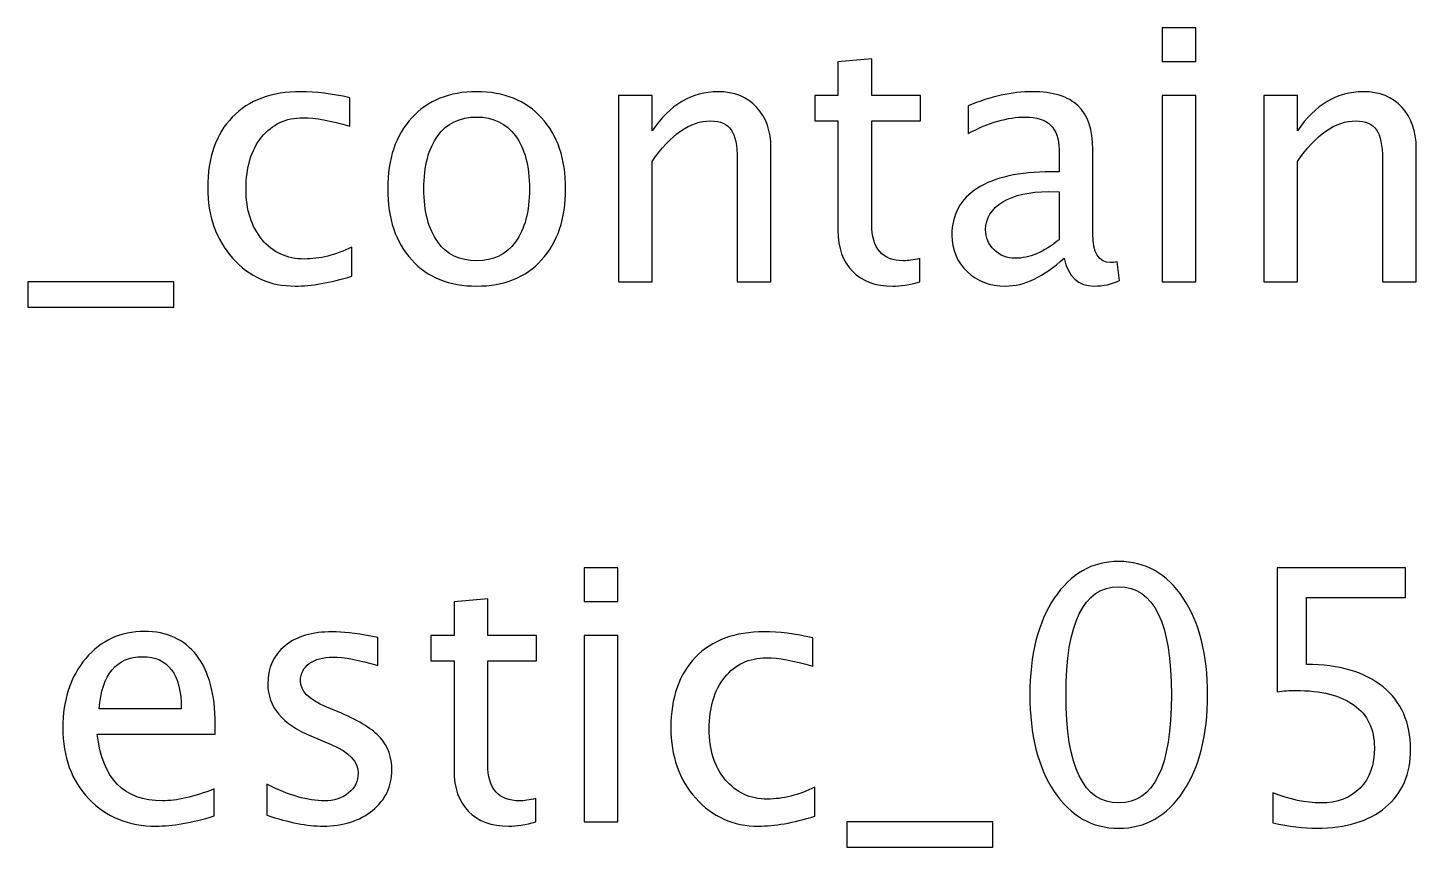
# Model space of a CAD drawing. Header units: centimetres. Extents: x -17.6 to 12.1, y -17.5 to 14.1.
# Drawn here: x 1.2 to 6.22, y 11.13 to 14.09 of the extents above; entities that cross this region are included whole.
import ezdxf

# ---------------------------------------------------------------- set-up
doc = ezdxf.new("R2010")
doc.units = ezdxf.units.CM
doc.header["$MEASUREMENT"] = 0
doc.layers.add('Layer 1', color=7, linetype='Continuous')

msp = doc.modelspace()

# ---------------------------------------------------------------- linework, layer by layer
at = {"layer": 'Layer 1'}
for points, knots in [([(5.30004, 13.96673), (5.30004, 13.96673), (5.30004, 14.08865), (5.30004, 14.08865), (5.30004, 14.08865), (5.30004, 14.08865), (5.42196, 14.08865), (5.42196, 14.08865), (5.42196, 14.08865), (5.42196, 14.08865), (5.42196, 13.96673), (5.42196, 13.96673), (5.42196, 13.96673), (5.42196, 13.96673), (5.30004, 13.96673), (5.30004, 13.96673)], [0, 0, 0, 0, 0.2, 0.2, 0.2, 0.2, 0.4, 0.4, 0.4, 0.4, 0.6, 0.6, 0.6, 0.6, 1, 1, 1, 1]), ([(4.4248, 13.17065), (4.38712, 13.16028), (4.35432, 13.1552), (4.32659, 13.1552), (4.32659, 13.1552), (4.26436, 13.1552), (4.21589, 13.17298), (4.18117, 13.20854), (4.18117, 13.20854), (4.14625, 13.2441), (4.12889, 13.29342), (4.12889, 13.35671), (4.12889, 13.35671), (4.12889, 13.35671), (4.12889, 13.7521), (4.12889, 13.7521), (4.12889, 13.7521), (4.12889, 13.7521), (4.04465, 13.7521), (4.04465, 13.7521), (4.04465, 13.7521), (4.04465, 13.7521), (4.04465, 13.84354), (4.04465, 13.84354), (4.04465, 13.84354), (4.04465, 13.84354), (4.12889, 13.84354), (4.12889, 13.84354), (4.12889, 13.84354), (4.12889, 13.84354), (4.12889, 13.96525), (4.12889, 13.96525), (4.12889, 13.96525), (4.12889, 13.96525), (4.25081, 13.97689), (4.25081, 13.97689), (4.25081, 13.97689), (4.25081, 13.97689), (4.25081, 13.84354), (4.25081, 13.84354), (4.25081, 13.84354), (4.25081, 13.84354), (4.42734, 13.84354), (4.42734, 13.84354), (4.42734, 13.84354), (4.42734, 13.84354), (4.42734, 13.7521), (4.42734, 13.7521), (4.42734, 13.7521), (4.42734, 13.7521), (4.25081, 13.7521), (4.25081, 13.7521), (4.25081, 13.7521), (4.25081, 13.7521), (4.25081, 13.37872), (4.25081, 13.37872), (4.25081, 13.37872), (4.25081, 13.29067), (4.28912, 13.24664), (4.36553, 13.24664), (4.36553, 13.24664), (4.38183, 13.24664), (4.40152, 13.24939), (4.4248, 13.25468), (4.4248, 13.25468), (4.4248, 13.25468), (4.4248, 13.17065), (4.4248, 13.17065)], [0, 0, 0, 0, 0.0555556, 0.0555556, 0.0555556, 0.0555556, 0.1111111, 0.1111111, 0.1111111, 0.1111111, 0.1666667, 0.1666667, 0.1666667, 0.1666667, 0.2222222, 0.2222222, 0.2222222, 0.2222222, 0.2777778, 0.2777778, 0.2777778, 0.2777778, 0.3333333, 0.3333333, 0.3333333, 0.3333333, 0.3888889, 0.3888889, 0.3888889, 0.3888889, 0.4444444, 0.4444444, 0.4444444, 0.4444444, 0.5, 0.5, 0.5, 0.5, 0.5555556, 0.5555556, 0.5555556, 0.5555556, 0.6111111, 0.6111111, 0.6111111, 0.6111111, 0.6666667, 0.6666667, 0.6666667, 0.6666667, 0.7222222, 0.7222222, 0.7222222, 0.7222222, 0.7777778, 0.7777778, 0.7777778, 0.7777778, 0.8333333, 0.8333333, 0.8333333, 0.8333333, 0.8888889, 0.8888889, 0.8888889, 0.8888889, 1, 1, 1, 1]), ([(2.37227, 13.19076), (2.29332, 13.16705), (2.22516, 13.1552), (2.1678, 13.1552), (2.1678, 13.1552), (2.07678, 13.1552), (2.00143, 13.18886), (1.94153, 13.25595), (1.94153, 13.25595), (1.88163, 13.32326), (1.85157, 13.40814), (1.85157, 13.51038), (1.85157, 13.51038), (1.85157, 13.6196), (1.8812, 13.7049), (1.94047, 13.76586), (1.94047, 13.76586), (1.99974, 13.82703), (2.0825, 13.85751), (2.18876, 13.85751), (2.18876, 13.85751), (2.24104, 13.85751), (2.29988, 13.85031), (2.36465, 13.83592), (2.36465, 13.83592), (2.36465, 13.83592), (2.36465, 13.73305), (2.36465, 13.73305), (2.36465, 13.73305), (2.29586, 13.75337), (2.23977, 13.76353), (2.19659, 13.76353), (2.19659, 13.76353), (2.13393, 13.76353), (2.08377, 13.74004), (2.0463, 13.69326), (2.0463, 13.69326), (2.00884, 13.64648), (1.99, 13.58404), (1.99, 13.50614), (1.99, 13.50614), (1.99, 13.43058), (2.00947, 13.36962), (2.04821, 13.32284), (2.04821, 13.32284), (2.08694, 13.27627), (2.13753, 13.25299), (2.2004, 13.25299), (2.2004, 13.25299), (2.25607, 13.25299), (2.31322, 13.26738), (2.37227, 13.29617), (2.37227, 13.29617), (2.37227, 13.29617), (2.37227, 13.19076), (2.37227, 13.19076)], [0, 0, 0, 0, 0.0666667, 0.0666667, 0.0666667, 0.0666667, 0.1333333, 0.1333333, 0.1333333, 0.1333333, 0.2, 0.2, 0.2, 0.2, 0.2666667, 0.2666667, 0.2666667, 0.2666667, 0.3333333, 0.3333333, 0.3333333, 0.3333333, 0.4, 0.4, 0.4, 0.4, 0.4666667, 0.4666667, 0.4666667, 0.4666667, 0.5333333, 0.5333333, 0.5333333, 0.5333333, 0.6, 0.6, 0.6, 0.6, 0.6666667, 0.6666667, 0.6666667, 0.6666667, 0.7333333, 0.7333333, 0.7333333, 0.7333333, 0.8, 0.8, 0.8, 0.8, 0.8666667, 0.8666667, 0.8666667, 0.8666667, 1, 1, 1, 1]), ([(2.82333, 13.1552), (2.72448, 13.1552), (2.64617, 13.18674), (2.58859, 13.24982), (2.58859, 13.24982), (2.53081, 13.31289), (2.50202, 13.39862), (2.50202, 13.50678), (2.50202, 13.50678), (2.50202, 13.61473), (2.53081, 13.70024), (2.58859, 13.76311), (2.58859, 13.76311), (2.64617, 13.82597), (2.72448, 13.85751), (2.82333, 13.85751), (2.82333, 13.85751), (2.92218, 13.85751), (3.0005, 13.82597), (3.05807, 13.76311), (3.05807, 13.76311), (3.11585, 13.70024), (3.14464, 13.61473), (3.14464, 13.50678), (3.14464, 13.50678), (3.14464, 13.39862), (3.11585, 13.31289), (3.05807, 13.24982), (3.05807, 13.24982), (3.0005, 13.18674), (2.92218, 13.1552), (2.82333, 13.1552)], [0, 0, 0, 0, 0.1111111, 0.1111111, 0.1111111, 0.1111111, 0.2222222, 0.2222222, 0.2222222, 0.2222222, 0.3333333, 0.3333333, 0.3333333, 0.3333333, 0.4444444, 0.4444444, 0.4444444, 0.4444444, 0.5555556, 0.5555556, 0.5555556, 0.5555556, 0.6666667, 0.6666667, 0.6666667, 0.6666667, 0.7777778, 0.7777778, 0.7777778, 0.7777778, 1, 1, 1, 1]), ([(3.33556, 13.17044), (3.33556, 13.17044), (3.33556, 13.84354), (3.33556, 13.84354), (3.33556, 13.84354), (3.33556, 13.84354), (3.45748, 13.84354), (3.45748, 13.84354), (3.45748, 13.84354), (3.45748, 13.84354), (3.45748, 13.71633), (3.45748, 13.71633), (3.45748, 13.71633), (3.52204, 13.81052), (3.6012, 13.85751), (3.69476, 13.85751), (3.69476, 13.85751), (3.7536, 13.85751), (3.80038, 13.8391), (3.83488, 13.80205), (3.83488, 13.80205), (3.86938, 13.76522), (3.88674, 13.71548), (3.88674, 13.65325), (3.88674, 13.65325), (3.88674, 13.65325), (3.88674, 13.17044), (3.88674, 13.17044), (3.88674, 13.17044), (3.88674, 13.17044), (3.76482, 13.17044), (3.76482, 13.17044), (3.76482, 13.17044), (3.76482, 13.17044), (3.76482, 13.61346), (3.76482, 13.61346), (3.76482, 13.61346), (3.76482, 13.66341), (3.75741, 13.69897), (3.74281, 13.72014), (3.74281, 13.72014), (3.72799, 13.74152), (3.70365, 13.7521), (3.66957, 13.7521), (3.66957, 13.7521), (3.59464, 13.7521), (3.52394, 13.70321), (3.45748, 13.60542), (3.45748, 13.60542), (3.45748, 13.60542), (3.45748, 13.17044), (3.45748, 13.17044), (3.45748, 13.17044), (3.45748, 13.17044), (3.33556, 13.17044), (3.33556, 13.17044)], [0, 0, 0, 0, 0.0666667, 0.0666667, 0.0666667, 0.0666667, 0.1333333, 0.1333333, 0.1333333, 0.1333333, 0.2, 0.2, 0.2, 0.2, 0.2666667, 0.2666667, 0.2666667, 0.2666667, 0.3333333, 0.3333333, 0.3333333, 0.3333333, 0.4, 0.4, 0.4, 0.4, 0.4666667, 0.4666667, 0.4666667, 0.4666667, 0.5333333, 0.5333333, 0.5333333, 0.5333333, 0.6, 0.6, 0.6, 0.6, 0.6666667, 0.6666667, 0.6666667, 0.6666667, 0.7333333, 0.7333333, 0.7333333, 0.7333333, 0.8, 0.8, 0.8, 0.8, 0.8666667, 0.8666667, 0.8666667, 0.8666667, 1, 1, 1, 1]), ([(4.94571, 13.25617), (4.87248, 13.18886), (4.80199, 13.1552), (4.73426, 13.1552), (4.73426, 13.1552), (4.67859, 13.1552), (4.63223, 13.17256), (4.59562, 13.20748), (4.59562, 13.20748), (4.55879, 13.24241), (4.54037, 13.28643), (4.54037, 13.33956), (4.54037, 13.33956), (4.54037, 13.41301), (4.57127, 13.46953), (4.63308, 13.5089), (4.63308, 13.5089), (4.69489, 13.54827), (4.78358, 13.56795), (4.89915, 13.56795), (4.89915, 13.56795), (4.89915, 13.56795), (4.92772, 13.56795), (4.92772, 13.56795), (4.92772, 13.56795), (4.92772, 13.56795), (4.92772, 13.64902), (4.92772, 13.64902), (4.92772, 13.64902), (4.92772, 13.72712), (4.88708, 13.76607), (4.80559, 13.76607), (4.80559, 13.76607), (4.74251, 13.76607), (4.67351, 13.74617), (4.59879, 13.70638), (4.59879, 13.70638), (4.59879, 13.70638), (4.59879, 13.80671), (4.59879, 13.80671), (4.59879, 13.80671), (4.68092, 13.84058), (4.75839, 13.85751), (4.83099, 13.85751), (4.83099, 13.85751), (4.90571, 13.85751), (4.96095, 13.84058), (4.9963, 13.8065), (4.9963, 13.8065), (5.03186, 13.77242), (5.04964, 13.71993), (5.04964, 13.64902), (5.04964, 13.64902), (5.04964, 13.64902), (5.04964, 13.34485), (5.04964, 13.34485), (5.04964, 13.34485), (5.04964, 13.27522), (5.07102, 13.24029), (5.11399, 13.24029), (5.11399, 13.24029), (5.11928, 13.24029), (5.12711, 13.24114), (5.13748, 13.24283), (5.13748, 13.24283), (5.13748, 13.24283), (5.14616, 13.1751), (5.14616, 13.1751), (5.14616, 13.1751), (5.11843, 13.16176), (5.08795, 13.1552), (5.05451, 13.1552), (5.05451, 13.1552), (4.99757, 13.1552), (4.96138, 13.18886), (4.94571, 13.25617)], [0, 0, 0, 0, 0.05, 0.05, 0.05, 0.05, 0.1, 0.1, 0.1, 0.1, 0.15, 0.15, 0.15, 0.15, 0.2, 0.2, 0.2, 0.2, 0.25, 0.25, 0.25, 0.25, 0.3, 0.3, 0.3, 0.3, 0.35, 0.35, 0.35, 0.35, 0.4, 0.4, 0.4, 0.4, 0.45, 0.45, 0.45, 0.45, 0.5, 0.5, 0.5, 0.5, 0.55, 0.55, 0.55, 0.55, 0.6, 0.6, 0.6, 0.6, 0.65, 0.65, 0.65, 0.65, 0.7, 0.7, 0.7, 0.7, 0.75, 0.75, 0.75, 0.75, 0.8, 0.8, 0.8, 0.8, 0.85, 0.85, 0.85, 0.85, 0.9, 0.9, 0.9, 0.9, 1, 1, 1, 1]), ([(5.66707, 13.17044), (5.66707, 13.17044), (5.66707, 13.84354), (5.66707, 13.84354), (5.66707, 13.84354), (5.66707, 13.84354), (5.78899, 13.84354), (5.78899, 13.84354), (5.78899, 13.84354), (5.78899, 13.84354), (5.78899, 13.71633), (5.78899, 13.71633), (5.78899, 13.71633), (5.85355, 13.81052), (5.93271, 13.85751), (6.02627, 13.85751), (6.02627, 13.85751), (6.08511, 13.85751), (6.13189, 13.8391), (6.16639, 13.80205), (6.16639, 13.80205), (6.20089, 13.76522), (6.21825, 13.71548), (6.21825, 13.65325), (6.21825, 13.65325), (6.21825, 13.65325), (6.21825, 13.17044), (6.21825, 13.17044), (6.21825, 13.17044), (6.21825, 13.17044), (6.09633, 13.17044), (6.09633, 13.17044), (6.09633, 13.17044), (6.09633, 13.17044), (6.09633, 13.61346), (6.09633, 13.61346), (6.09633, 13.61346), (6.09633, 13.66341), (6.08892, 13.69897), (6.07432, 13.72014), (6.07432, 13.72014), (6.0595, 13.74152), (6.03516, 13.7521), (6.00108, 13.7521), (6.00108, 13.7521), (5.92615, 13.7521), (5.85545, 13.70321), (5.78899, 13.60542), (5.78899, 13.60542), (5.78899, 13.60542), (5.78899, 13.17044), (5.78899, 13.17044), (5.78899, 13.17044), (5.78899, 13.17044), (5.66707, 13.17044), (5.66707, 13.17044)], [0, 0, 0, 0, 0.0666667, 0.0666667, 0.0666667, 0.0666667, 0.1333333, 0.1333333, 0.1333333, 0.1333333, 0.2, 0.2, 0.2, 0.2, 0.2666667, 0.2666667, 0.2666667, 0.2666667, 0.3333333, 0.3333333, 0.3333333, 0.3333333, 0.4, 0.4, 0.4, 0.4, 0.4666667, 0.4666667, 0.4666667, 0.4666667, 0.5333333, 0.5333333, 0.5333333, 0.5333333, 0.6, 0.6, 0.6, 0.6, 0.6666667, 0.6666667, 0.6666667, 0.6666667, 0.7333333, 0.7333333, 0.7333333, 0.7333333, 0.8, 0.8, 0.8, 0.8, 0.8666667, 0.8666667, 0.8666667, 0.8666667, 1, 1, 1, 1]), ([(5.30004, 13.17044), (5.30004, 13.17044), (5.30004, 13.84354), (5.30004, 13.84354), (5.30004, 13.84354), (5.30004, 13.84354), (5.42196, 13.84354), (5.42196, 13.84354), (5.42196, 13.84354), (5.42196, 13.84354), (5.42196, 13.17044), (5.42196, 13.17044), (5.42196, 13.17044), (5.42196, 13.17044), (5.30004, 13.17044), (5.30004, 13.17044)], [0, 0, 0, 0, 0.2, 0.2, 0.2, 0.2, 0.4, 0.4, 0.4, 0.4, 0.6, 0.6, 0.6, 0.6, 1, 1, 1, 1]), ([(2.82312, 13.24664), (2.88344, 13.24664), (2.93043, 13.26929), (2.96388, 13.3148), (2.96388, 13.3148), (2.99711, 13.36009), (3.01383, 13.42423), (3.01383, 13.50678), (3.01383, 13.50678), (3.01383, 13.58912), (2.99711, 13.65304), (2.96388, 13.69834), (2.96388, 13.69834), (2.93043, 13.74342), (2.88344, 13.76607), (2.82312, 13.76607), (2.82312, 13.76607), (2.76258, 13.76607), (2.71559, 13.74342), (2.68257, 13.69834), (2.68257, 13.69834), (2.64934, 13.65304), (2.63283, 13.58912), (2.63283, 13.50678), (2.63283, 13.50678), (2.63283, 13.42423), (2.64934, 13.36009), (2.68257, 13.3148), (2.68257, 13.3148), (2.71559, 13.26929), (2.76258, 13.24664), (2.82312, 13.24664)], [0, 0, 0, 0, 0.1111111, 0.1111111, 0.1111111, 0.1111111, 0.2222222, 0.2222222, 0.2222222, 0.2222222, 0.3333333, 0.3333333, 0.3333333, 0.3333333, 0.4444444, 0.4444444, 0.4444444, 0.4444444, 0.5555556, 0.5555556, 0.5555556, 0.5555556, 0.6666667, 0.6666667, 0.6666667, 0.6666667, 0.7777778, 0.7777778, 0.7777778, 0.7777778, 1, 1, 1, 1]), ([(4.92772, 13.32263), (4.92772, 13.32263), (4.92772, 13.49556), (4.92772, 13.49556), (4.92772, 13.49556), (4.92772, 13.49556), (4.88856, 13.49683), (4.88856, 13.49683), (4.88856, 13.49683), (4.82083, 13.49683), (4.76622, 13.48434), (4.72452, 13.45937), (4.72452, 13.45937), (4.68303, 13.43418), (4.66229, 13.40095), (4.66229, 13.35946), (4.66229, 13.35946), (4.66229, 13.33046), (4.67266, 13.30591), (4.69319, 13.2858), (4.69319, 13.2858), (4.71394, 13.26569), (4.73913, 13.25553), (4.76897, 13.25553), (4.76897, 13.25553), (4.81977, 13.25553), (4.87269, 13.27797), (4.92772, 13.32263)], [0, 0, 0, 0, 0.125, 0.125, 0.125, 0.125, 0.25, 0.25, 0.25, 0.25, 0.375, 0.375, 0.375, 0.375, 0.5, 0.5, 0.5, 0.5, 0.625, 0.625, 0.625, 0.625, 0.75, 0.75, 0.75, 0.75, 1, 1, 1, 1]), ([(1.20133, 13.079), (1.20133, 13.079), (1.20133, 13.17044), (1.20133, 13.17044), (1.20133, 13.17044), (1.20133, 13.17044), (1.72965, 13.17044), (1.72965, 13.17044), (1.72965, 13.17044), (1.72965, 13.17044), (1.72965, 13.079), (1.72965, 13.079), (1.72965, 13.079), (1.72965, 13.079), (1.20133, 13.079), (1.20133, 13.079)], [0, 0, 0, 0, 0.2, 0.2, 0.2, 0.2, 0.4, 0.4, 0.4, 0.4, 0.6, 0.6, 0.6, 0.6, 1, 1, 1, 1]), ([(5.1433, 11.19601), (5.04699, 11.19601), (4.96931, 11.24025), (4.91047, 11.32851), (4.91047, 11.32851), (4.85141, 11.41678), (4.82199, 11.5332), (4.82199, 11.67798), (4.82199, 11.67798), (4.82199, 11.82276), (4.85141, 11.93917), (4.91047, 12.02744), (4.91047, 12.02744), (4.96931, 12.1157), (5.04699, 12.15994), (5.1433, 12.15994), (5.1433, 12.15994), (5.24003, 12.15994), (5.31771, 12.11591), (5.37656, 12.02786), (5.37656, 12.02786), (5.43519, 11.93981), (5.46461, 11.82318), (5.46461, 11.67798), (5.46461, 11.67798), (5.46461, 11.5332), (5.43519, 11.41678), (5.37656, 11.32851), (5.37656, 11.32851), (5.31771, 11.24025), (5.24003, 11.19601), (5.1433, 11.19601)], [0, 0, 0, 0, 0.1111111, 0.1111111, 0.1111111, 0.1111111, 0.2222222, 0.2222222, 0.2222222, 0.2222222, 0.3333333, 0.3333333, 0.3333333, 0.3333333, 0.4444444, 0.4444444, 0.4444444, 0.4444444, 0.5555556, 0.5555556, 0.5555556, 0.5555556, 0.6666667, 0.6666667, 0.6666667, 0.6666667, 0.7777778, 0.7777778, 0.7777778, 0.7777778, 1, 1, 1, 1]), ([(3.21142, 12.01516), (3.21142, 12.01516), (3.21142, 12.13708), (3.21142, 12.13708), (3.21142, 12.13708), (3.21142, 12.13708), (3.33334, 12.13708), (3.33334, 12.13708), (3.33334, 12.13708), (3.33334, 12.13708), (3.33334, 12.01516), (3.33334, 12.01516), (3.33334, 12.01516), (3.33334, 12.01516), (3.21142, 12.01516), (3.21142, 12.01516)], [0, 0, 0, 0, 0.2, 0.2, 0.2, 0.2, 0.4, 0.4, 0.4, 0.4, 0.6, 0.6, 0.6, 0.6, 1, 1, 1, 1]), ([(5.69998, 11.21506), (5.69998, 11.21506), (5.69998, 11.32428), (5.69998, 11.32428), (5.69998, 11.32428), (5.76073, 11.29973), (5.8183, 11.28745), (5.87334, 11.28745), (5.87334, 11.28745), (5.93345, 11.28745), (5.98086, 11.30523), (6.01536, 11.34079), (6.01536, 11.34079), (6.04987, 11.37635), (6.06701, 11.42525), (6.06701, 11.48748), (6.06701, 11.48748), (6.06701, 11.55436), (6.04267, 11.60559), (5.99399, 11.64093), (5.99399, 11.64093), (5.9453, 11.67628), (5.87482, 11.69385), (5.78274, 11.69385), (5.78274, 11.69385), (5.76136, 11.69385), (5.73872, 11.69237), (5.71522, 11.68941), (5.71522, 11.68941), (5.71522, 11.68941), (5.71522, 12.13708), (5.71522, 12.13708), (5.71522, 12.13708), (5.71522, 12.13708), (6.18004, 12.13708), (6.18004, 12.13708), (6.18004, 12.13708), (6.18004, 12.13708), (6.18004, 12.0304), (6.18004, 12.0304), (6.18004, 12.0304), (6.18004, 12.0304), (5.8219, 12.0304), (5.8219, 12.0304), (5.8219, 12.0304), (5.8219, 12.0304), (5.8219, 11.78783), (5.8219, 11.78783), (5.8219, 11.78783), (5.94001, 11.78783), (6.03209, 11.76074), (6.09834, 11.70655), (6.09834, 11.70655), (6.16459, 11.65258), (6.19782, 11.57765), (6.19782, 11.48176), (6.19782, 11.48176), (6.19782, 11.39244), (6.16776, 11.32259), (6.10765, 11.272), (6.10765, 11.272), (6.04754, 11.22141), (5.96456, 11.19601), (5.85873, 11.19601), (5.85873, 11.19601), (5.81153, 11.19601), (5.75861, 11.20236), (5.69998, 11.21506)], [0, 0, 0, 0, 0.0555556, 0.0555556, 0.0555556, 0.0555556, 0.1111111, 0.1111111, 0.1111111, 0.1111111, 0.1666667, 0.1666667, 0.1666667, 0.1666667, 0.2222222, 0.2222222, 0.2222222, 0.2222222, 0.2777778, 0.2777778, 0.2777778, 0.2777778, 0.3333333, 0.3333333, 0.3333333, 0.3333333, 0.3888889, 0.3888889, 0.3888889, 0.3888889, 0.4444444, 0.4444444, 0.4444444, 0.4444444, 0.5, 0.5, 0.5, 0.5, 0.5555556, 0.5555556, 0.5555556, 0.5555556, 0.6111111, 0.6111111, 0.6111111, 0.6111111, 0.6666667, 0.6666667, 0.6666667, 0.6666667, 0.7222222, 0.7222222, 0.7222222, 0.7222222, 0.7777778, 0.7777778, 0.7777778, 0.7777778, 0.8333333, 0.8333333, 0.8333333, 0.8333333, 0.8888889, 0.8888889, 0.8888889, 0.8888889, 1, 1, 1, 1]), ([(5.14309, 11.28745), (5.2703, 11.28745), (5.3338, 11.41763), (5.3338, 11.67798), (5.3338, 11.67798), (5.3338, 11.93833), (5.2703, 12.0685), (5.14309, 12.0685), (5.14309, 12.0685), (5.0163, 12.0685), (4.9528, 11.93833), (4.9528, 11.67798), (4.9528, 11.67798), (4.9528, 11.41763), (5.0163, 11.28745), (5.14309, 11.28745)], [0, 0, 0, 0, 0.2, 0.2, 0.2, 0.2, 0.4, 0.4, 0.4, 0.4, 0.6, 0.6, 0.6, 0.6, 1, 1, 1, 1]), ([(3.03743, 11.21908), (2.99975, 11.20871), (2.96695, 11.20363), (2.93922, 11.20363), (2.93922, 11.20363), (2.87699, 11.20363), (2.82852, 11.22141), (2.7938, 11.25697), (2.7938, 11.25697), (2.75888, 11.29253), (2.74152, 11.34185), (2.74152, 11.40514), (2.74152, 11.40514), (2.74152, 11.40514), (2.74152, 11.80053), (2.74152, 11.80053), (2.74152, 11.80053), (2.74152, 11.80053), (2.65728, 11.80053), (2.65728, 11.80053), (2.65728, 11.80053), (2.65728, 11.80053), (2.65728, 11.89197), (2.65728, 11.89197), (2.65728, 11.89197), (2.65728, 11.89197), (2.74152, 11.89197), (2.74152, 11.89197), (2.74152, 11.89197), (2.74152, 11.89197), (2.74152, 12.01368), (2.74152, 12.01368), (2.74152, 12.01368), (2.74152, 12.01368), (2.86344, 12.02532), (2.86344, 12.02532), (2.86344, 12.02532), (2.86344, 12.02532), (2.86344, 11.89197), (2.86344, 11.89197), (2.86344, 11.89197), (2.86344, 11.89197), (3.03997, 11.89197), (3.03997, 11.89197), (3.03997, 11.89197), (3.03997, 11.89197), (3.03997, 11.80053), (3.03997, 11.80053), (3.03997, 11.80053), (3.03997, 11.80053), (2.86344, 11.80053), (2.86344, 11.80053), (2.86344, 11.80053), (2.86344, 11.80053), (2.86344, 11.42715), (2.86344, 11.42715), (2.86344, 11.42715), (2.86344, 11.3391), (2.90175, 11.29507), (2.97816, 11.29507), (2.97816, 11.29507), (2.99446, 11.29507), (3.01415, 11.29782), (3.03743, 11.30311), (3.03743, 11.30311), (3.03743, 11.30311), (3.03743, 11.21908), (3.03743, 11.21908)], [0, 0, 0, 0, 0.0555556, 0.0555556, 0.0555556, 0.0555556, 0.1111111, 0.1111111, 0.1111111, 0.1111111, 0.1666667, 0.1666667, 0.1666667, 0.1666667, 0.2222222, 0.2222222, 0.2222222, 0.2222222, 0.2777778, 0.2777778, 0.2777778, 0.2777778, 0.3333333, 0.3333333, 0.3333333, 0.3333333, 0.3888889, 0.3888889, 0.3888889, 0.3888889, 0.4444444, 0.4444444, 0.4444444, 0.4444444, 0.5, 0.5, 0.5, 0.5, 0.5555556, 0.5555556, 0.5555556, 0.5555556, 0.6111111, 0.6111111, 0.6111111, 0.6111111, 0.6666667, 0.6666667, 0.6666667, 0.6666667, 0.7222222, 0.7222222, 0.7222222, 0.7222222, 0.7777778, 0.7777778, 0.7777778, 0.7777778, 0.8333333, 0.8333333, 0.8333333, 0.8333333, 0.8888889, 0.8888889, 0.8888889, 0.8888889, 1, 1, 1, 1]), ([(1.87538, 11.24046), (1.79347, 11.21591), (1.7234, 11.20363), (1.66498, 11.20363), (1.66498, 11.20363), (1.56529, 11.20363), (1.48422, 11.23665), (1.42178, 11.30248), (1.42178, 11.30248), (1.35934, 11.36831), (1.32801, 11.45361), (1.32801, 11.5586), (1.32801, 11.5586), (1.32801, 11.66041), (1.35553, 11.74402), (1.41077, 11.80942), (1.41077, 11.80942), (1.46602, 11.87461), (1.53671, 11.90721), (1.62286, 11.90721), (1.62286, 11.90721), (1.70435, 11.90721), (1.76743, 11.87821), (1.81188, 11.82022), (1.81188, 11.82022), (1.85633, 11.76222), (1.87856, 11.68009), (1.87856, 11.57362), (1.87856, 11.57362), (1.87856, 11.57362), (1.87792, 11.53637), (1.87792, 11.53637), (1.87792, 11.53637), (1.87792, 11.53637), (1.45247, 11.53637), (1.45247, 11.53637), (1.45247, 11.53637), (1.47025, 11.3755), (1.54878, 11.29507), (1.68784, 11.29507), (1.68784, 11.29507), (1.73886, 11.29507), (1.8013, 11.30946), (1.87538, 11.33825), (1.87538, 11.33825), (1.87538, 11.33825), (1.87538, 11.24046), (1.87538, 11.24046)], [0, 0, 0, 0, 0.0769231, 0.0769231, 0.0769231, 0.0769231, 0.1538462, 0.1538462, 0.1538462, 0.1538462, 0.2307692, 0.2307692, 0.2307692, 0.2307692, 0.3076923, 0.3076923, 0.3076923, 0.3076923, 0.3846154, 0.3846154, 0.3846154, 0.3846154, 0.4615385, 0.4615385, 0.4615385, 0.4615385, 0.5384615, 0.5384615, 0.5384615, 0.5384615, 0.6153846, 0.6153846, 0.6153846, 0.6153846, 0.6923077, 0.6923077, 0.6923077, 0.6923077, 0.7692308, 0.7692308, 0.7692308, 0.7692308, 0.8461538, 0.8461538, 0.8461538, 0.8461538, 1, 1, 1, 1]), ([(2.06482, 11.243), (2.06482, 11.243), (2.06482, 11.35476), (2.06482, 11.35476), (2.06482, 11.35476), (2.14462, 11.31497), (2.21383, 11.29507), (2.27289, 11.29507), (2.27289, 11.29507), (2.30803, 11.29507), (2.33724, 11.3046), (2.36031, 11.32365), (2.36031, 11.32365), (2.38338, 11.34248), (2.39502, 11.36619), (2.39502, 11.39477), (2.39502, 11.39477), (2.39502, 11.43646), (2.36264, 11.47097), (2.29787, 11.49827), (2.29787, 11.49827), (2.29787, 11.49827), (2.22653, 11.52854), (2.22653, 11.52854), (2.22653, 11.52854), (2.12134, 11.57214), (2.06863, 11.63522), (2.06863, 11.71713), (2.06863, 11.71713), (2.06863, 11.77577), (2.08937, 11.82191), (2.13086, 11.85556), (2.13086, 11.85556), (2.17235, 11.88922), (2.22929, 11.90594), (2.30146, 11.90594), (2.30146, 11.90594), (2.33893, 11.90594), (2.3855, 11.90086), (2.44074, 11.89049), (2.44074, 11.89049), (2.44074, 11.89049), (2.46614, 11.88562), (2.46614, 11.88562), (2.46614, 11.88562), (2.46614, 11.88562), (2.46614, 11.78402), (2.46614, 11.78402), (2.46614, 11.78402), (2.3982, 11.80434), (2.34401, 11.8145), (2.30358, 11.8145), (2.30358, 11.8145), (2.26802, 11.8145), (2.23987, 11.80667), (2.21849, 11.79122), (2.21849, 11.79122), (2.19732, 11.77577), (2.18674, 11.75502), (2.18674, 11.72899), (2.18674, 11.72899), (2.18674, 11.69237), (2.21637, 11.66125), (2.27585, 11.63607), (2.27585, 11.63607), (2.27585, 11.63607), (2.33448, 11.6113), (2.33448, 11.6113), (2.33448, 11.6113), (2.40095, 11.58336), (2.44794, 11.55373), (2.47545, 11.52261), (2.47545, 11.52261), (2.50318, 11.4915), (2.51694, 11.45255), (2.51694, 11.40598), (2.51694, 11.40598), (2.51694, 11.34693), (2.49366, 11.29846), (2.44688, 11.26057), (2.44688, 11.26057), (2.40031, 11.22268), (2.34062, 11.20363), (2.26802, 11.20363), (2.26802, 11.20363), (2.21214, 11.20363), (2.14462, 11.21675), (2.06482, 11.243)], [0, 0, 0, 0, 0.0434783, 0.0434783, 0.0434783, 0.0434783, 0.0869565, 0.0869565, 0.0869565, 0.0869565, 0.1304348, 0.1304348, 0.1304348, 0.1304348, 0.173913, 0.173913, 0.173913, 0.173913, 0.2173913, 0.2173913, 0.2173913, 0.2173913, 0.2608696, 0.2608696, 0.2608696, 0.2608696, 0.3043478, 0.3043478, 0.3043478, 0.3043478, 0.3478261, 0.3478261, 0.3478261, 0.3478261, 0.3913043, 0.3913043, 0.3913043, 0.3913043, 0.4347826, 0.4347826, 0.4347826, 0.4347826, 0.4782609, 0.4782609, 0.4782609, 0.4782609, 0.5217391, 0.5217391, 0.5217391, 0.5217391, 0.5652174, 0.5652174, 0.5652174, 0.5652174, 0.6086957, 0.6086957, 0.6086957, 0.6086957, 0.6521739, 0.6521739, 0.6521739, 0.6521739, 0.6956522, 0.6956522, 0.6956522, 0.6956522, 0.7391304, 0.7391304, 0.7391304, 0.7391304, 0.7826087, 0.7826087, 0.7826087, 0.7826087, 0.826087, 0.826087, 0.826087, 0.826087, 0.8695652, 0.8695652, 0.8695652, 0.8695652, 0.9130435, 0.9130435, 0.9130435, 0.9130435, 1, 1, 1, 1]), ([(3.21142, 11.21887), (3.21142, 11.21887), (3.21142, 11.89197), (3.21142, 11.89197), (3.21142, 11.89197), (3.21142, 11.89197), (3.33334, 11.89197), (3.33334, 11.89197), (3.33334, 11.89197), (3.33334, 11.89197), (3.33334, 11.21887), (3.33334, 11.21887), (3.33334, 11.21887), (3.33334, 11.21887), (3.21142, 11.21887), (3.21142, 11.21887)], [0, 0, 0, 0, 0.2, 0.2, 0.2, 0.2, 0.4, 0.4, 0.4, 0.4, 0.6, 0.6, 0.6, 0.6, 1, 1, 1, 1]), ([(4.04581, 11.23919), (3.96686, 11.21548), (3.8987, 11.20363), (3.84134, 11.20363), (3.84134, 11.20363), (3.75032, 11.20363), (3.67497, 11.23729), (3.61507, 11.30438), (3.61507, 11.30438), (3.55517, 11.37169), (3.52511, 11.45657), (3.52511, 11.55881), (3.52511, 11.55881), (3.52511, 11.66803), (3.55474, 11.75333), (3.61401, 11.81429), (3.61401, 11.81429), (3.67328, 11.87546), (3.75604, 11.90594), (3.8623, 11.90594), (3.8623, 11.90594), (3.91458, 11.90594), (3.97342, 11.89874), (4.03819, 11.88435), (4.03819, 11.88435), (4.03819, 11.88435), (4.03819, 11.78148), (4.03819, 11.78148), (4.03819, 11.78148), (3.9694, 11.8018), (3.91331, 11.81196), (3.87013, 11.81196), (3.87013, 11.81196), (3.80747, 11.81196), (3.75731, 11.78847), (3.71984, 11.74169), (3.71984, 11.74169), (3.68238, 11.69491), (3.66354, 11.63247), (3.66354, 11.55457), (3.66354, 11.55457), (3.66354, 11.47901), (3.68301, 11.41805), (3.72175, 11.37127), (3.72175, 11.37127), (3.76048, 11.3247), (3.81107, 11.30142), (3.87394, 11.30142), (3.87394, 11.30142), (3.92961, 11.30142), (3.98676, 11.31581), (4.04581, 11.3446), (4.04581, 11.3446), (4.04581, 11.3446), (4.04581, 11.23919), (4.04581, 11.23919)], [0, 0, 0, 0, 0.0666667, 0.0666667, 0.0666667, 0.0666667, 0.1333333, 0.1333333, 0.1333333, 0.1333333, 0.2, 0.2, 0.2, 0.2, 0.2666667, 0.2666667, 0.2666667, 0.2666667, 0.3333333, 0.3333333, 0.3333333, 0.3333333, 0.4, 0.4, 0.4, 0.4, 0.4666667, 0.4666667, 0.4666667, 0.4666667, 0.5333333, 0.5333333, 0.5333333, 0.5333333, 0.6, 0.6, 0.6, 0.6, 0.6666667, 0.6666667, 0.6666667, 0.6666667, 0.7333333, 0.7333333, 0.7333333, 0.7333333, 0.8, 0.8, 0.8, 0.8, 0.8666667, 0.8666667, 0.8666667, 0.8666667, 1, 1, 1, 1]), ([(1.45882, 11.62781), (1.45882, 11.62781), (1.756, 11.62781), (1.756, 11.62781), (1.756, 11.62781), (1.756, 11.75312), (1.70922, 11.81577), (1.61588, 11.81577), (1.61588, 11.81577), (1.5219, 11.81577), (1.46962, 11.75312), (1.45882, 11.62781)], [0, 0, 0, 0, 0.25, 0.25, 0.25, 0.25, 0.5, 0.5, 0.5, 0.5, 1, 1, 1, 1]), ([(4.16032, 11.12743), (4.16032, 11.12743), (4.16032, 11.21887), (4.16032, 11.21887), (4.16032, 11.21887), (4.16032, 11.21887), (4.68864, 11.21887), (4.68864, 11.21887), (4.68864, 11.21887), (4.68864, 11.21887), (4.68864, 11.12743), (4.68864, 11.12743), (4.68864, 11.12743), (4.68864, 11.12743), (4.16032, 11.12743), (4.16032, 11.12743)], [0, 0, 0, 0, 0.2, 0.2, 0.2, 0.2, 0.4, 0.4, 0.4, 0.4, 0.6, 0.6, 0.6, 0.6, 1, 1, 1, 1])]:
    msp.add_open_spline(points, degree=3, knots=knots, dxfattribs=at)

doc.saveas('drawing.dxf')
